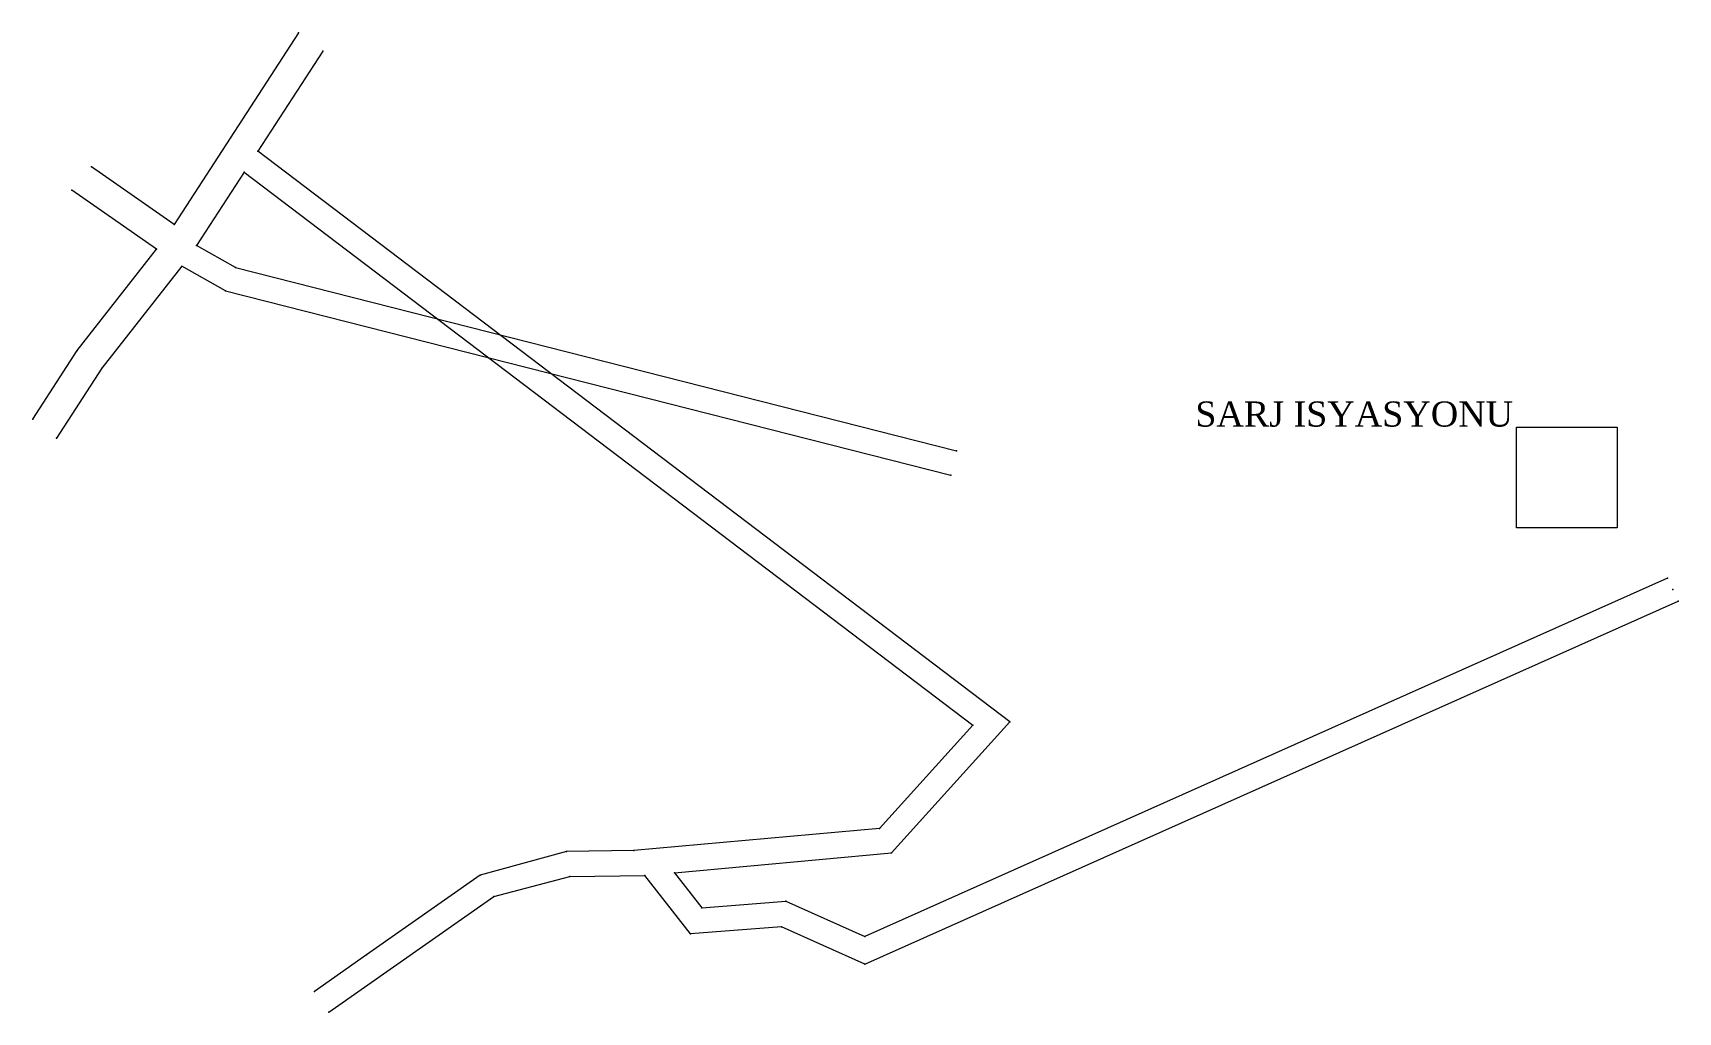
# Model space of a CAD drawing. Header units: millimetres. Extents: x 406687 to 406850, y 4590166 to 4590263.
import ezdxf

# ---------------------------------------------------------------- set-up
doc = ezdxf.new("R2010")
doc.units = ezdxf.units.MM
for name, color, linetype, lineweight in [('INIT_COORD', 5, 'Continuous', 0), ('OTOCAD_DESENDRE', 6, 'Continuous', 0), ('OTOCAD_LAGiM', 4, 'Continuous', 0), ('OTOCAD_PAPAZ', 3, 'Continuous', 0), ('OTOCAD_YENI_NOKTA', 2, 'Continuous', 0), ('TEXT', 4, 'Continuous', 0)]:
    doc.layers.add(name, color=color, linetype=linetype, lineweight=lineweight)
doc.styles.get("Standard").update_dxf_attribs({"font": 'times.ttf'})

msp = doc.modelspace()

# ---------------------------------------------------------------- linework, layer by layer
at = {"layer": 'INIT_COORD'}
msp.add_point((406849.5, 4590207.55, 316), dxfattribs=at)
at = {"layer": 'OTOCAD_DESENDRE', "lineweight": 0}
for p, q in [((406706.72, 4590239.54, 289), (406778.34, 4590221.34, 323)), ((406705.7, 4590237.24, 289), (406777.79, 4590218.91, 323)), ((406848.97, 4590208.69, 316), (406769.25, 4590173.07, 266)), ((406769.25, 4590170.34, 266), (406850.04, 4590206.41, 316))]:
    msp.add_line(p, q, dxfattribs=at)
at = {"layer": 'OTOCAD_DESENDRE', "elevation": 316}
msp.add_lwpolyline([(406833.97, 4590213.69), (406833.97, 4590223.69), (406843.97, 4590223.69), (406843.97, 4590218.69), (406843.97, 4590213.69)], close=True, dxfattribs=at)
at = {"layer": 'OTOCAD_LAGiM'}
for p, q in [((406700.61, 4590243.81, 289), (406692.4, 4590249.55, 289)), ((406698.86, 4590241.37, 289), (406690.46, 4590247.25, 289)), ((406706.72, 4590239.54, 289), (406702.83, 4590241.73, 289)), ((406705.7, 4590237.24, 289), (406701.36, 4590239.69, 288.6))]:
    msp.add_line(p, q, dxfattribs=at)
at = {"layer": 'OTOCAD_LAGiM', "lineweight": 0}
for p, q in [((406751.9, 4590173.33, 267), (406747.36, 4590179.14, 266)), ((406750.32, 4590179.41, 266), (406753.04, 4590175.92, 267)), ((406753.04, 4590175.92, 267), (406761.37, 4590176.59, 267)), ((406761.37, 4590176.59, 267), (406769.25, 4590173.07, 266)), ((406760.94, 4590174.05, 267), (406751.9, 4590173.33, 267)), ((406769.25, 4590170.34, 266), (406760.94, 4590174.05, 267))]:
    msp.add_line(p, q, dxfattribs=at)
at = {"layer": 'OTOCAD_PAPAZ', "lineweight": 0}
for p, q in [((406712.98, 4590262.86, 289), (406700.61, 4590243.81, 289)), ((406715.37, 4590261.03, 289), (406708.93, 4590251.12, 289)), ((406783.64, 4590194.4, 266), (406708.93, 4590251.12, 289)), ((406707.56, 4590249.01, 289), (406702.83, 4590241.73, 289)), ((406707.56, 4590249.01, 289), (406779.96, 4590194.06, 266)), ((406690.99, 4590231.29, 289), (406698.86, 4590241.37, 289)), ((406701.36, 4590239.69, 288.6), (406693.44, 4590229.55, 289)), ((406686.58, 4590224.49, 289), (406690.99, 4590231.29, 289)), ((406693.44, 4590229.55, 289), (406688.92, 4590222.6, 289)), ((406779.96, 4590194.06, 266), (406770.68, 4590183.8, 266)), ((406771.88, 4590181.4, 266), (406783.64, 4590194.4, 266)), ((406770.68, 4590183.8, 266), (406746.27, 4590181.62, 266)), ((406739.59, 4590181.53, 266), (406731.03, 4590179.18, 266)), ((406746.27, 4590181.62, 266), (406739.59, 4590181.53, 266)), ((406750.32, 4590179.41, 266), (406771.88, 4590181.4, 266)), ((406731.03, 4590179.18, 266), (406719.72, 4590171.24, 266)), ((406732.36, 4590177.06, 266), (406739.91, 4590179.03, 266)), ((406739.91, 4590179.03, 266), (406747.36, 4590179.14, 266)), ((406715.99, 4590165.57, 266), (406732.36, 4590177.06, 266)), ((406719.72, 4590171.24, 266), (406714.55, 4590167.61, 266))]:
    msp.add_line(p, q, dxfattribs=at)
at = {"layer": 'OTOCAD_YENI_NOKTA', "lineweight": 0}
for p in [(406712.98, 4590262.86, 289), (406715.37, 4590261.03, 289), (406708.93, 4590251.12, 289), (406692.4, 4590249.55, 289), (406707.56, 4590249.01, 289), (406690.46, 4590247.25, 289), (406700.61, 4590243.81, 289), (406698.86, 4590241.37, 289), (406702.83, 4590241.73, 289), (406706.72, 4590239.54, 289), (406705.7, 4590237.24, 289), (406690.99, 4590231.29, 289), (406693.44, 4590229.55, 289), (406686.58, 4590224.49, 289), (406688.92, 4590222.6, 289), (406778.34, 4590221.34, 323), (406777.79, 4590218.91, 323), (406848.97, 4590208.69, 316), (406850.04, 4590206.41, 316), (406779.96, 4590194.06, 266), (406783.64, 4590194.4, 266), (406770.68, 4590183.8, 266), (406739.59, 4590181.53, 266), (406746.27, 4590181.62, 266), (406771.88, 4590181.4, 266), (406731.03, 4590179.18, 266), (406739.91, 4590179.03, 266), (406747.36, 4590179.14, 266), (406750.32, 4590179.41, 266), (406732.36, 4590177.06, 266), (406761.37, 4590176.59, 267), (406753.04, 4590175.92, 267), (406751.9, 4590173.33, 267), (406760.94, 4590174.05, 267), (406769.25, 4590173.07, 266), (406719.72, 4590171.24, 266), (406769.25, 4590170.34, 266), (406714.55, 4590167.61, 266), (406715.99, 4590165.57, 266)]:
    msp.add_point(p, dxfattribs=at)

# ---------------------------------------------------------------- texts
at = {"layer": 'TEXT', "insert": (406800.18, 4590230.41, 316), "char_height": 2.5, "width": 34.1612, "attachment_point": 1}
msp.add_mtext('{\\P  SARJ ISYASYONU}', dxfattribs=at)

doc.saveas('drawing.dxf')
